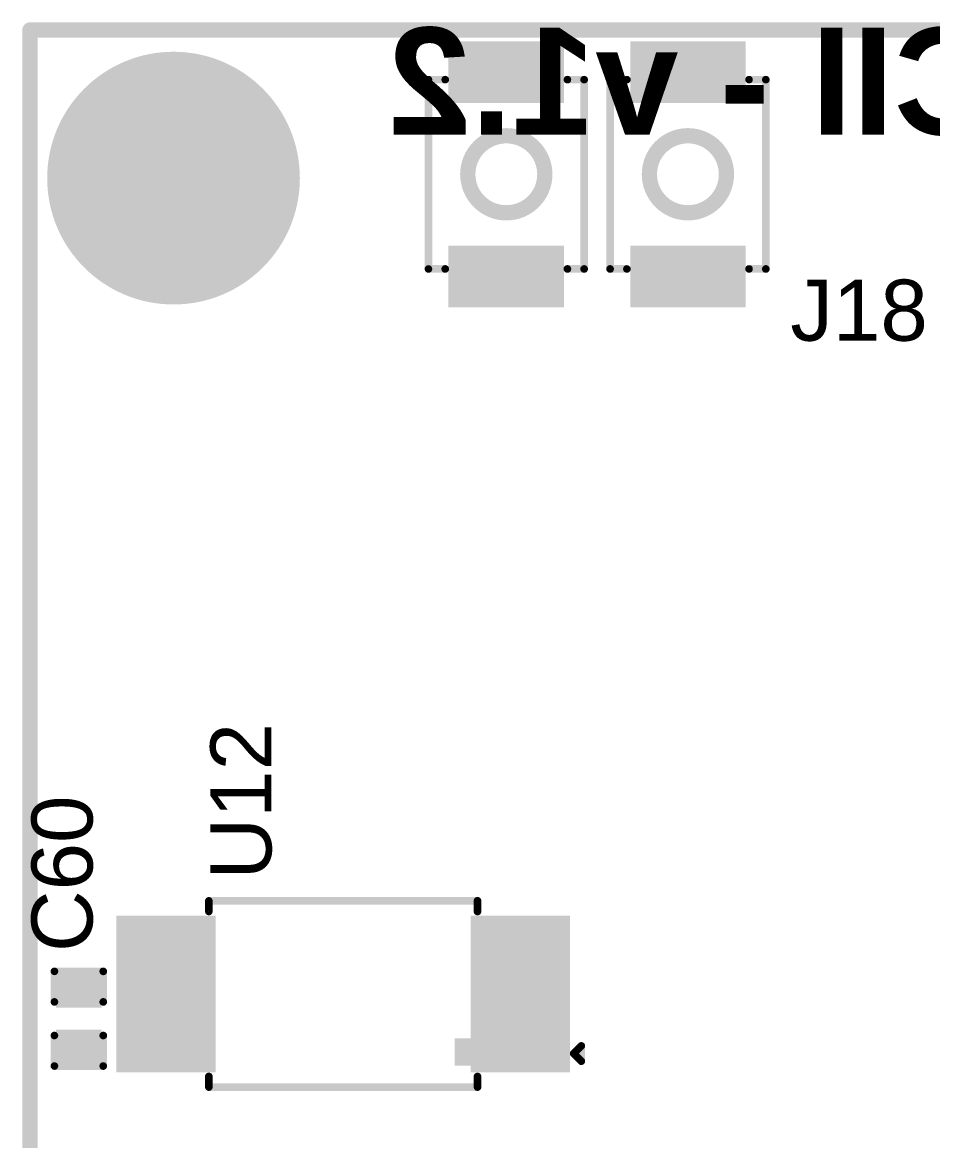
# Model space of a CAD drawing. Header units: inches. Extents: x 0 to 5376, y 0 to 5416.
# Drawn here: x -0.13 to 15.02, y 190.66 to 209.26 of the extents above; entities that cross this region are included whole.
import ezdxf

# ---------------------------------------------------------------- set-up
doc = ezdxf.new("R2010")
doc.units = ezdxf.units.IN
for name, color, linetype in [('Board Outline', 216, 'Continuous'), ('Bottom Layer', 5, 'Continuous'), ('Bottom Overlay', 54, 'Continuous'), ('Bottom Solder', 6, 'Continuous'), ('Layer 1', 16, 'Continuous'), ('Layer 2', 76, 'Continuous'), ('Multi-Layer', 9, 'Continuous'), ('Pad Holes', 156, 'Continuous'), ('Top Layer', 1, 'Continuous'), ('Top Overlay', 2, 'Continuous'), ('Top Paste', 8, 'Continuous'), ('Top Solder', 216, 'Continuous')]:
    doc.layers.add(name, color=color, linetype=linetype)
doc.styles.add('Arial', font='', dxfattribs={"height": 0.2})
doc.styles.add('Arial_Bold', font='', dxfattribs={"height": 0.2})
doc.styles.get('Arial').set_extended_font_data('Arial')
doc.styles.get('Arial_Bold').set_extended_font_data('Arial', bold=True)

msp = doc.modelspace()

# ---------------------------------------------------------------- hatches: boundary and pattern name
at = {"layer": 'Bottom Layer'}
h = msp.add_hatch(color=5, dxfattribs=at)
edge = h.paths.add_edge_path()
edge.add_arc((2.388, 206.667), 2, 0, 360)
at = {"layer": 'Bottom Solder'}
h = msp.add_hatch(color=6, dxfattribs=at)
edge = h.paths.add_edge_path()
edge.add_arc((2.388, 206.667), 2.102, 0, 360)
at = {"layer": 'Layer 1'}
h = msp.add_hatch(color=16, dxfattribs=at)
edge = h.paths.add_edge_path()
edge.add_arc((2.388, 206.667), 2, 0, 360)
at = {"layer": 'Layer 2'}
h = msp.add_hatch(color=76, dxfattribs=at)
edge = h.paths.add_edge_path()
edge.add_arc((2.388, 206.667), 2, 0, 360)
at = {"layer": 'Multi-Layer'}
h = msp.add_hatch(color=9, dxfattribs=at)
edge = h.paths.add_edge_path()
edge.add_arc((2.388, 206.667), 2, 0, 360)
at = {"layer": 'Pad Holes'}
h = msp.add_hatch(color=7, dxfattribs=at)
edge = h.paths.add_edge_path()
edge.add_arc((2.388, 206.667), 1.1, 0, 360)
at = {"layer": 'Top Layer'}
for points in [[(7.065, 208.021), (7.065, 208.841), (8.785, 208.841), (8.785, 208.021)], [(10.087, 208.021), (10.087, 208.841), (11.807, 208.841), (11.807, 208.021)], [(7.065, 204.621), (7.065, 205.441), (8.785, 205.441), (8.785, 204.621)], [(10.087, 204.621), (10.087, 205.441), (11.807, 205.441), (11.807, 204.621)], [(2.986, 193.846), (1.536, 193.846), (1.536, 194.296), (2.986, 194.296)], [(8.886, 193.846), (7.436, 193.846), (7.436, 194.296), (8.886, 194.296)], [(2.986, 193.196), (1.536, 193.196), (1.536, 193.646), (2.986, 193.646)], [(8.886, 193.196), (7.436, 193.196), (7.436, 193.646), (8.886, 193.646)], [(0.495, 193.383), (1.13, 193.383), (1.13, 192.926), (0.495, 192.926)], [(2.986, 192.546), (1.536, 192.546), (1.536, 192.996), (2.986, 192.996)], [(8.886, 192.546), (7.436, 192.546), (7.436, 192.996), (8.886, 192.996)], [(0.495, 192.443), (1.13, 192.443), (1.13, 191.986), (0.495, 191.986)], [(2.986, 191.896), (1.536, 191.896), (1.536, 192.346), (2.986, 192.346)], [(8.886, 191.896), (7.436, 191.896), (7.436, 192.346), (8.886, 192.346)]]:
    msp.add_hatch(color=1, dxfattribs=at).paths.add_polyline_path(points)
h = msp.add_hatch(color=1, dxfattribs=at)
edge = h.paths.add_edge_path()
edge.add_arc((2.388, 206.667), 2, 0, 360)
at = {"layer": 'Top Overlay'}
msp.add_hatch(color=2, dxfattribs=at).paths.add_polyline_path([(7.344, 192.359), (7.065, 192.359), (7.065, 191.902), (7.344, 191.902)])
at = {"layer": 'Top Paste'}
for points in [[(7.065, 208.021), (7.065, 208.841), (8.785, 208.841), (8.785, 208.021)], [(10.087, 208.021), (10.087, 208.841), (11.807, 208.841), (11.807, 208.021)], [(7.065, 204.621), (7.065, 205.441), (8.785, 205.441), (8.785, 204.621)], [(10.087, 204.621), (10.087, 205.441), (11.807, 205.441), (11.807, 204.621)], [(2.986, 193.846), (1.536, 193.846), (1.536, 194.296), (2.986, 194.296)], [(8.886, 193.846), (7.436, 193.846), (7.436, 194.296), (8.886, 194.296)], [(2.986, 193.196), (1.536, 193.196), (1.536, 193.646), (2.986, 193.646)], [(8.886, 193.196), (7.436, 193.196), (7.436, 193.646), (8.886, 193.646)], [(0.495, 193.383), (1.13, 193.383), (1.13, 192.926), (0.495, 192.926)], [(2.986, 192.546), (1.536, 192.546), (1.536, 192.996), (2.986, 192.996)], [(8.886, 192.546), (7.436, 192.546), (7.436, 192.996), (8.886, 192.996)], [(0.495, 192.443), (1.13, 192.443), (1.13, 191.986), (0.495, 191.986)], [(2.986, 191.896), (1.536, 191.896), (1.536, 192.346), (2.986, 192.346)], [(8.886, 191.896), (7.436, 191.896), (7.436, 192.346), (8.886, 192.346)]]:
    msp.add_hatch(color=8, dxfattribs=at).paths.add_polyline_path(points)
at = {"layer": 'Top Solder'}
for points in [[(6.963, 207.919), (6.963, 208.942), (8.886, 208.942), (8.886, 207.919)], [(9.986, 207.919), (9.986, 208.942), (11.909, 208.942), (11.909, 207.919)], [(6.963, 204.519), (6.963, 205.542), (8.886, 205.542), (8.886, 204.519)], [(9.986, 204.519), (9.986, 205.542), (11.909, 205.542), (11.909, 204.519)], [(3.087, 193.744), (1.434, 193.744), (1.434, 194.398), (3.087, 194.398)], [(8.987, 193.744), (7.334, 193.744), (7.334, 194.398), (8.987, 194.398)], [(3.087, 193.094), (1.434, 193.094), (1.434, 193.748), (3.087, 193.748)], [(8.987, 193.094), (7.334, 193.094), (7.334, 193.748), (8.987, 193.748)], [(0.435, 193.443), (1.19, 193.443), (1.19, 192.866), (0.435, 192.866)], [(3.087, 192.444), (1.434, 192.444), (1.434, 193.098), (3.087, 193.098)], [(8.987, 192.444), (7.334, 192.444), (7.334, 193.098), (8.987, 193.098)], [(0.435, 192.503), (1.19, 192.503), (1.19, 191.926), (0.435, 191.926)], [(3.087, 191.794), (1.434, 191.794), (1.434, 192.448), (3.087, 192.448)], [(8.987, 191.794), (7.334, 191.794), (7.334, 192.448), (8.987, 192.448)]]:
    msp.add_hatch(color=216, dxfattribs=at).paths.add_polyline_path(points)
h = msp.add_hatch(color=216, dxfattribs=at)
edge = h.paths.add_edge_path()
edge.add_arc((2.388, 206.667), 2.102, 0, 360)

# ---------------------------------------------------------------- linework, layer by layer
at = {"layer": 'Board Outline', "const_width": 0.254}
for points in [[(0, 209.131), (29.845, 209.131)], [(0, 159.131), (0, 209.131)]]:
    msp.add_lwpolyline(points, dxfattribs=at)
at = {"layer": 'Board Outline', "const_width": 0.127}
msp.add_lwpolyline([(-0.064, 209.131, 1), (0.063, 209.131, 1)], format="xyb", close=True, dxfattribs=at)
msp.add_lwpolyline([(-0.064, 209.131, 1), (0.063, 209.131, 1)], format="xyb", close=True, dxfattribs=at)
at = {"layer": 'Top Overlay', "const_width": 0.127}
for points in [[(6.629, 205.156), (6.629, 208.305)], [(6.629, 208.305), (6.909, 208.305)], [(8.941, 208.305), (9.22, 208.305)], [(9.22, 205.156), (9.22, 208.305)], [(9.652, 205.156), (9.652, 208.305)], [(9.652, 208.305), (9.931, 208.305)], [(11.963, 208.305), (12.243, 208.305)], [(12.243, 205.156), (12.243, 208.305)], [(6.629, 205.156), (6.909, 205.156)], [(8.941, 205.156), (9.22, 205.156)], [(9.652, 205.156), (9.931, 205.156)], [(11.963, 205.156), (12.243, 205.156)], [(2.975, 194.645), (7.446, 194.645)], [(2.975, 194.468), (2.975, 194.645)], [(7.446, 194.468), (7.446, 194.645)], [(0.406, 193.472), (1.219, 193.472)], [(0.406, 192.964), (0.406, 193.472)], [(1.219, 192.964), (1.219, 193.472)], [(0.406, 191.897), (0.406, 192.405)], [(1.219, 191.897), (1.219, 192.405)], [(9.046, 192.105), (9.173, 192.232)], [(9.046, 192.105), (9.173, 191.978)], [(9.173, 191.978), (9.173, 192.232)], [(0.406, 191.897), (1.219, 191.897)], [(2.975, 191.547), (2.975, 191.724)], [(7.446, 191.547), (7.446, 191.724)], [(2.975, 191.547), (7.446, 191.547)]]:
    msp.add_lwpolyline(points, dxfattribs=at)
at = {"layer": 'Top Overlay'}
for points, const_width in [([(6.598, 208.305, 1), (6.661, 208.305, 1)], 0.0635), ([(6.598, 208.305, 1), (6.661, 208.305, 1)], 0.0635), ([(6.877, 208.305, 1), (6.941, 208.305, 1)], 0.0635), ([(8.909, 208.305, 1), (8.973, 208.305, 1)], 0.0635), ([(9.188, 208.305, 1), (9.252, 208.305, 1)], 0.0635), ([(9.188, 208.305, 1), (9.252, 208.305, 1)], 0.0635), ([(9.62, 208.305, 1), (9.684, 208.305, 1)], 0.0635), ([(9.62, 208.305, 1), (9.684, 208.305, 1)], 0.0635), ([(9.9, 208.305, 1), (9.963, 208.305, 1)], 0.0635), ([(11.932, 208.305, 1), (11.995, 208.305, 1)], 0.0635), ([(12.211, 208.305, 1), (12.275, 208.305, 1)], 0.0635), ([(12.211, 208.305, 1), (12.275, 208.305, 1)], 0.0635), ([(8.566, 206.731, 1), (7.284, 206.731, 1)], 0.254), ([(11.588, 206.731, 1), (10.306, 206.731, 1)], 0.254), ([(7.22, 206.731, 1), (7.347, 206.731, 1)], 0.127), ([(8.502, 206.731, 1), (8.629, 206.731, 1)], 0.127), ([(10.243, 206.731, 1), (10.37, 206.731, 1)], 0.127), ([(11.525, 206.731, 1), (11.652, 206.731, 1)], 0.127), ([(6.598, 205.156, 1), (6.661, 205.156, 1)], 0.0635), ([(6.598, 205.156, 1), (6.661, 205.156, 1)], 0.0635), ([(6.877, 205.156, 1), (6.941, 205.156, 1)], 0.0635), ([(8.909, 205.156, 1), (8.973, 205.156, 1)], 0.0635), ([(9.188, 205.156, 1), (9.252, 205.156, 1)], 0.0635), ([(9.188, 205.156, 1), (9.252, 205.156, 1)], 0.0635), ([(9.62, 205.156, 1), (9.684, 205.156, 1)], 0.0635), ([(9.62, 205.156, 1), (9.684, 205.156, 1)], 0.0635), ([(9.9, 205.156, 1), (9.963, 205.156, 1)], 0.0635), ([(11.932, 205.156, 1), (11.995, 205.156, 1)], 0.0635), ([(12.211, 205.156, 1), (12.275, 205.156, 1)], 0.0635), ([(12.211, 205.156, 1), (12.275, 205.156, 1)], 0.0635), ([(2.944, 194.645, 1), (3.007, 194.645, 1)], 0.0635), ([(2.944, 194.645, 1), (3.007, 194.645, 1)], 0.0635), ([(7.414, 194.645, 1), (7.478, 194.645, 1)], 0.0635), ([(7.414, 194.645, 1), (7.478, 194.645, 1)], 0.0635), ([(2.944, 194.468, 1), (3.007, 194.468, 1)], 0.0635), ([(7.414, 194.468, 1), (7.478, 194.468, 1)], 0.0635), ([(0.375, 193.472, 1), (0.438, 193.472, 1)], 0.0635), ([(0.375, 193.472, 1), (0.438, 193.472, 1)], 0.0635), ([(1.187, 193.472, 1), (1.251, 193.472, 1)], 0.0635), ([(1.187, 193.472, 1), (1.251, 193.472, 1)], 0.0635), ([(0.375, 192.964, 1), (0.438, 192.964, 1)], 0.0635), ([(1.187, 192.964, 1), (1.251, 192.964, 1)], 0.0635), ([(0.375, 192.405, 1), (0.438, 192.405, 1)], 0.0635), ([(1.187, 192.405, 1), (1.251, 192.405, 1)], 0.0635), ([(9.014, 192.105, 1), (9.078, 192.105, 1)], 0.0635), ([(9.014, 192.105, 1), (9.078, 192.105, 1)], 0.0635), ([(9.141, 192.232, 1), (9.205, 192.232, 1)], 0.0635), ([(9.141, 192.232, 1), (9.205, 192.232, 1)], 0.0635), ([(9.141, 191.978, 1), (9.205, 191.978, 1)], 0.0635), ([(9.141, 191.978, 1), (9.205, 191.978, 1)], 0.0635), ([(0.375, 191.897, 1), (0.438, 191.897, 1)], 0.0635), ([(0.375, 191.897, 1), (0.438, 191.897, 1)], 0.0635), ([(1.187, 191.897, 1), (1.251, 191.897, 1)], 0.0635), ([(1.187, 191.897, 1), (1.251, 191.897, 1)], 0.0635), ([(2.944, 191.724, 1), (3.007, 191.724, 1)], 0.0635), ([(7.414, 191.724, 1), (7.478, 191.724, 1)], 0.0635), ([(2.944, 191.547, 1), (3.007, 191.547, 1)], 0.0635), ([(2.944, 191.547, 1), (3.007, 191.547, 1)], 0.0635), ([(7.414, 191.547, 1), (7.478, 191.547, 1)], 0.0635), ([(7.414, 191.547, 1), (7.478, 191.547, 1)], 0.0635)]:
    msp.add_lwpolyline(points, format="xyb", close=True, dxfattribs=dict(at, const_width=const_width))

# ---------------------------------------------------------------- texts
at = {"layer": 'Bottom Overlay', "style": 'Arial_Bold', "text_generation_flag": 2}
msp.add_text('ASCII - v1.2', height=1.778, rotation=360, dxfattribs=at).set_placement((19.617, 207.392))
at = {"layer": 'Top Overlay', "style": 'Arial'}
msp.add_text('J18', height=1.016, dxfattribs=at).set_placement((12.65, 203.962))
for s, p in [('U12', (4.017, 195.001)), ('C60', (1.041, 193.794))]:
    msp.add_text(s, height=1.016, rotation=90, dxfattribs=at).set_placement(p)

doc.saveas('drawing.dxf')
